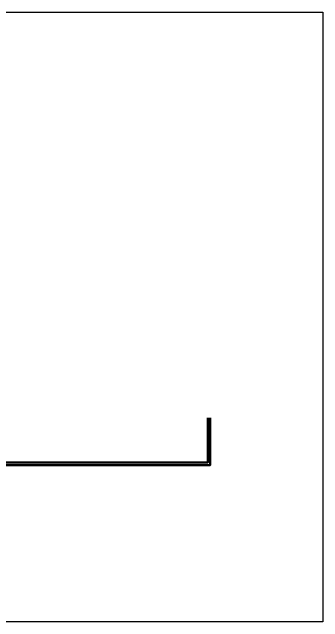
# Model space of a CAD drawing. Header units: millimetres. Extents: x -342894 to 539294, y -36007 to 135936.
# Drawn here: x -182828 to -140064, y 52139 to 135936 of the extents above; entities that cross this region are included whole.
import ezdxf

# ---------------------------------------------------------------- set-up
doc = ezdxf.new("R2010")
doc.units = ezdxf.units.MM
doc.layers.get('Defpoints').update_dxf_attribs({"color": 8})
doc.layers.add('_ЭС_Трасса', color=6, linetype='Проводка в лотке', lineweight=50)
doc.layers.add('_ЭС_Трасса_СПЗ', color=1, linetype='Проводка в лотке', lineweight=50)
doc.linetypes.add('LOTOKSPZ', pattern='A,1.5,-12,[1,лоток спз1.shx,S=1,R=179.996451,X=0,Y=0.000836],-12,1.5', length=27)
doc.linetypes.add('Проводка в лотке', pattern='A,5,[130,ltypeshp.shx,S=1,R=0,X=0,Y=0],1.5,[130,ltypeshp.shx,S=1.5,R=90,X=0,Y=-1],1,[130,ltypeshp.shx,S=1,R=0,X=0.5,Y=0],5', length=12.5)

msp = doc.modelspace()

# ---------------------------------------------------------------- linework, layer by layer
at = {"layer": '_ЭС_Трасса', "ltscale": 40}
msp.add_lwpolyline([(-155884, 80170), (-155884, 74042), (-158993, 74042), (-158972, 74042), (-195364, 74042)], dxfattribs=at)
at = {"layer": '_ЭС_Трасса_СПЗ', "linetype": 'LOTOKSPZ', "ltscale": 40}
msp.add_lwpolyline([(-155550, 80170), (-155550, 73692), (-195099, 73692)], dxfattribs=at)
at = {"layer": 'Defpoints', "ltscale": 40}
msp.add_lwpolyline([(-140064, 52139), (-225591, 52139), (-225591, 135936), (-140064, 135936)], close=True, dxfattribs=at)

doc.saveas('drawing.dxf')
